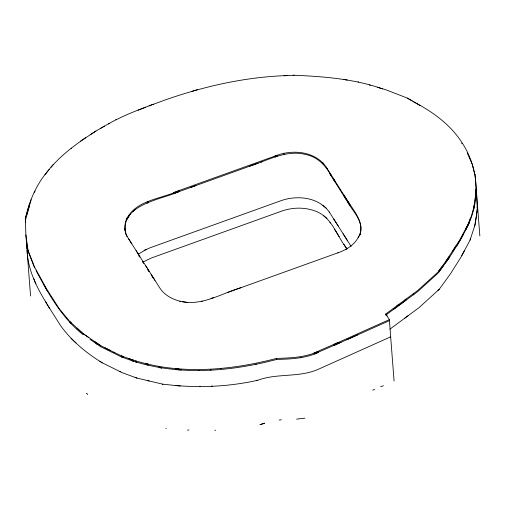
<?xml version="1.0" encoding="UTF-8"?>
<svg xmlns="http://www.w3.org/2000/svg" width="506" height="506" viewBox="0 0 506 506"><rect width="100%" height="100%" fill="white"/><g stroke="black" fill="none" stroke-linecap="round" stroke-linejoin="round"><path stroke-width="0.76" d="M241.179 287.598C221.451 293.423 201.546 306.535 180.13 301.279C172.065 299.179 164.197 294.947 159.649 287.737L128.486 238.617C124.242 232.425 123.704 224.152 127.265 217.529M125.931 234.487C118.53 204.506 161.92 199.522 179.598 191.42M360.67 232.102C362.916 219.958 352.113 210.875 347.11 201.027M445.906 261.191L459.657 240.11L466.785 226.783C470.643 219.281 473.382 210.964 474.571 202.609M475.874 189.573L476.45 191.806L477.303 209.035L475.248 224.196L470.068 240.078L460.966 257.143L450.656 273.531L439.278 289.242L419.025 307.661L389.968 329.102M475.311 197.15L475.982 191.173M473.945 207.239L476.001 192.103M475.052 200.711L476.083 193.14L475.887 189.301M476.235 216.903L474.666 225.98M476.272 216.612L477.303 209.035M474.653 203.646C473.572 211.761 470.763 219.768 467.24 227.118M26.426 214.955L25.3 218.934L25.951 235.954L30.569 296.004M26.401 216.372L26.508 215.999M26.736 213.867L29.614 203.728M25.382 219.977L26.021 217.719L25.382 219.977L25.464 222.4M27.084 213.968L26.445 216.22L31.138 199.699M27.438 212.735L28.051 210.559M28.462 209.111L29.076 206.941M25.3 218.934C29.234 200.863 36.729 183.343 49.202 169.516M473.439 210.06L474.021 208.276C479.081 185.538 474.679 161.382 461.598 142.072C450.068 124.204 432.257 111.611 413.712 101.826M470.068 240.078L470.428 238.971M470.238 218.567L468.758 223.089L465.722 228.763M469.201 223.026L465.944 229.541M126.905 218.345C137.139 199.465 162.293 198.934 179.516 190.382M126.987 219.383L130.51 213.905M358.963 236.081C355.142 244.271 347.034 249.547 338.748 252.519L227.921 292.379M359.823 234.986L360.607 232.861L359.791 235.081M34.37 192.375L35.053 191.072M461.674 255.821L464.565 250.388M466.867 227.826L459.733 241.153L449.423 257.497L438.626 272.361L443.87 265.138M463.338 234.411L457.158 245.227M452.775 251.008L456.216 245.562M358.096 237.776C366.559 224.354 353.713 210.787 347.027 199.984M438.544 271.324L445.546 261.678M441.757 266.902L437.962 272.127L417.703 290.495L404.933 299.887M445.255 262.083L449.341 256.46M445.337 263.12L445.982 262.228M446.678 261.267L449.423 257.497M85.647 137.796C70.454 148.075 55.881 159.82 44.996 174.741M51.03 167.246L53.238 164.501M132.882 211.641L135.051 209.566M438.044 273.164L417.785 291.532L393.832 309.153M438.025 290.381L439.278 289.242M71.137 148.435L71.472 148.157M405.964 299.128L385.774 313.992L385.85 315.029L386.85 314.296M413.181 293.822L413.826 293.341M385.85 315.029L406.046 300.166M413.257 294.859L413.908 294.384M404.825 318.135L408.386 315.51M396.913 305.788L398.753 304.435M109.125 123.477L95.893 131.067L80.524 141.161M90.77 134.432L95.893 131.067M138.473 254.031L146.247 249.464M143.002 262L151.3 258.022L281.387 211.223C292.639 207.163 305.339 207.005 316.484 211.521C332.41 217.985 337.16 236.536 346.983 249.022M345.952 249.281L347.603 248.212M100.65 128.341L104.622 126.064M108.36 123.919C126.329 113.698 146.114 107.057 165.437 99.859C204.835 86.102 245.998 76.842 287.813 75.546M314.036 352.986L338.558 342.328M314.118 354.023L341.019 342.303M390.67 336.838L319.545 368.716C300.033 378.045 277.68 372.814 257.636 380.291C230.825 386.274 203.115 387.868 175.765 385.534M334.017 344.365L389.342 319.615L385.774 313.992L387.065 316.029M346.768 339.728L389.424 320.652M334.099 345.402L357.812 334.789M115.741 119.688L116.089 119.542M144.065 250.4L150.503 247.636L280.59 200.838C297.085 194.81 319.21 197.074 329.684 212.628L351.12 246.409M138.094 110.245L145.696 107.209M149.08 105.862L153.299 104.179M318.217 351.449C305.207 357.432 290.71 358.033 276.637 358.393L276.554 358.412M318.293 352.486C305.289 358.469 290.786 359.07 276.719 359.431L276.637 359.45M211.021 298.483L213.336 297.642M146.999 202.115L148.176 201.692M173.526 192.539L277.086 155.291C294.157 148.979 317.439 151.882 327.262 168.827M173.609 193.577L195.86 185.557M249.673 166.196L258.13 163.16M260.9 162.167C275.055 156.702 290.324 150.472 305.725 154.494C317.325 156.835 326.003 165.519 331.12 175.822M147.082 203.153L148.258 202.729M190.515 187.486L261.899 161.806M274.954 156.05L277.086 155.291M275.036 157.094L277.161 156.329M337.799 252.861L338.748 252.519M264.644 423.25L260.887 424.471M191.768 91.434L197.416 89.625M86.368 393.478L86.868 393.32L87.544 394.56M166.347 428.367L165.829 428.316M187.555 430.271L188.921 429.841M214.822 430.264L215.701 430.226M259.894 424.654L264.511 423.199M380.607 386.641L383.428 385.749M202.394 301.209L201.236 301.468M283.6 153.375L283.98 153.267M283.683 154.419L284.062 154.305M276.637 358.393C228.472 370.955 176.107 375.357 128.461 358.444M131.528 360.569C178.435 375.971 229.553 371.872 276.719 359.431M372.625 390.075L374.794 389.62M300.26 357.78L301.038 357.622M255.245 364.314L256.39 364.099M256.491 380.512L257.636 380.291M279.173 420.075L281.361 419.79M296.598 419.132L304.903 418.152M283.999 75.786L294.119 75.274M198.434 370.525L199.263 370.481M220.66 368.469L221.337 368.438M210.18 369.987L211.065 369.949M199.674 386.635L200.509 386.603M211.419 386.122L212.305 386.084M181.23 369.981L175.418 369.551M293.1 75.217C323.189 76.431 353.586 78.816 382.232 88.714L382.53 88.803M175.335 368.513L178.934 368.874M161.737 368.172L159.004 367.596M99.834 361.183L102.212 362.815L122.604 372.859L136.936 378.09L162.97 384.225M162.432 384.168L180.25 385.996M182.388 301.633L187.22 302.379M343.808 79.467L347.211 80.03M135.621 361.044L136.487 361.252M146 363.504L148.1 363.997M135.703 362.087L136.563 362.29M146.082 364.541L148.182 365.041M158.922 366.559L159.719 366.749M147.316 380.563L149.131 380.993M358.627 81.978L358.14 81.839M369.323 84.995L370.259 85.267M377.602 87.38L385.888 89.771L407.368 98.101L420.182 105.621M179.693 301.133L180.13 301.279M113.901 352.214L121.295 355.844L133.552 360.297M121.295 355.844L123.034 356.477M90.03 339.381L100.985 346.876L121.377 356.888L133.635 361.335M121.377 356.888L123.11 357.514M135.102 377.419L136.936 378.09M105.046 347.869L110.384 350.487M94.907 341.733L100.909 345.832L114.501 352.511M119.777 371.467L120.523 371.834M407.368 98.101L412.238 100.96M95.919 343.41L97.184 344.27M88.911 337.628L82.908 333.53L77.038 328.122M100.909 345.832L82.908 333.53L78.885 329.83M27.122 250.4L27.172 251.855C28.842 279.584 46.438 302.658 60.467 325.522C71.561 340.823 86.197 352.96 102.212 362.815M322.872 205.373L326.193 208.099M323.669 215.758L326.99 218.484M28.146 250.565L27.931 250.027L34.522 266.972L46.9 289.426L59.17 308.603L69.733 321.411L78.519 329.488M69.733 321.411L71.245 322.803M36.034 270.609C48.538 293.973 61.865 317.838 82.99 334.567L82.99 334.567M69.815 322.455L71.327 323.846M71.036 338.35L76.026 342.935M329.172 211.97L329.684 212.628M329.975 222.355L330.481 223.013M322.689 162.59L323.011 163.014M322.771 163.628L323.094 164.052M49.499 308.375L45.319 301.114M326.18 167.125L331.044 174.785M333.131 178.08L346.174 198.63M333.207 179.118L346.249 199.674M138.846 255.859L139.618 257.073M142.426 261.507L143.691 263.493M147.891 270.115L148.732 271.444M151.99 276.58L152.768 277.8M329.659 172.603L334.827 180.75M343.555 194.506L349.956 204.595M329.735 173.64L334.902 181.787M343.637 195.544L350.032 205.632M333.789 219.098L338.324 226.252M343.087 233.753L347.552 240.793M334.586 229.484L339.128 236.637M343.884 244.139L346.724 248.617M128.322 238.358L131.8 243.841M136.051 250.533L139.827 256.498M145.728 265.789L149.207 271.273M151.174 274.378L154.95 280.337M461.681 143.109L461.984 143.647M44.098 285.232L46.982 290.469M126.285 235.189L126.993 236.593M467.24 152.983L469.606 158.315M469.764 158.675L472.155 164.064M25.869 234.91L28.222 251.602M28.013 251.065L34.604 268.016M33.63 278.243L35.825 283.891M474.976 174.241L475.153 174.899M476.279 191.141L476.45 191.806M472.326 164.722L475.058 175.278M124.811 228.231L125.633 232.355M124.893 229.269L125.577 232.709M475.229 175.936L479.846 235.948M389.342 319.615L394.066 380.986M477.202 207.062L477.253 207.998M26.888 243.835L27.071 248.971"/></g></svg>
